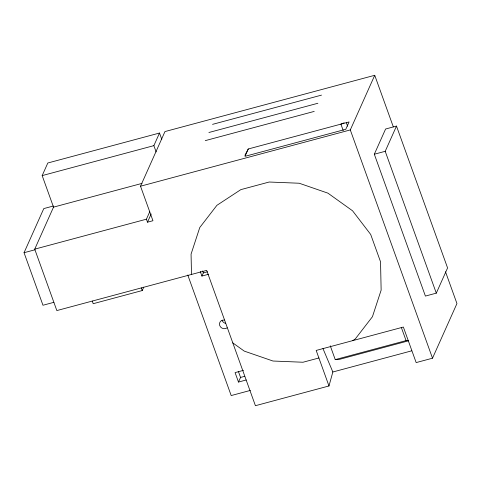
<?xml version="1.0" encoding="UTF-8"?>
<svg xmlns="http://www.w3.org/2000/svg" width="481" height="481" viewBox="0 0 481 481"><rect width="100%" height="100%" fill="white"/><g stroke="black" fill="none" stroke-linecap="round" stroke-linejoin="round"><path stroke-width="0.72" d="M161.79 139.37L159.512 133.033L47.811 162.999L42.172 175.607L53.523 207.131L34.722 249.158L56.842 310.576L206.68 270.376L255.423 405.705L328.98 385.972L332.84 371.993L322.967 348.575M53.866 302.327L42.971 305.249L24.05 252.711L43.789 208.58L53.325 206.024M156.133 151.93L153.872 145.641L159.512 133.033M149.753 211.736L146.422 219.192L147.499 222.186L152.946 220.725L140.518 186.213L164.959 131.572L374.735 75.295L393.32 126.882M147.499 222.186L151.166 213.991M92.256 301.076L93.206 303.697L142.244 290.542L143.759 287.151M248.274 148.978L244.985 156.337L345.785 129.293L349.074 121.94L248.274 148.978L244.937 155.279M208.73 274.236L201.918 276.064L203.331 272.913L202.621 270.941M328.98 385.972L316.179 350.433L403.361 327.044L416.161 362.584L432.509 358.201L350.294 129.93L374.735 75.295M246.188 379.99L238.48 382.058L240.548 377.435L238.36 371.356M374.32 154.227L385.6 129.01L396.494 126.088L447.583 267.935L436.303 293.151L425.408 296.074L374.32 154.227L385.215 151.305L396.494 126.088M432.509 358.201L456.95 303.559L445.496 271.759M352.735 340.62L355.285 338.949L372.438 316.726L381.138 290.139L380.537 261.79L370.689 234.451L352.561 210.798L327.928 193.152L299.206 183.237L269.192 182.022L240.837 189.634L216.913 205.315L199.765 227.537L191.065 254.124L191.492 274.453M344.143 122.817L340.903 124.128L343.193 130.483M212.542 124.357L321.512 95.118M42.172 175.607L153.872 145.641M208.898 132.497L317.875 103.265M205.255 140.638L314.231 111.406M53.523 207.131L142.009 183.387M140.518 186.213L350.294 129.93M34.722 249.158L146.422 219.192M24.05 252.711L34.945 249.789M203.331 272.913L207.419 271.819M243.482 370.346L235.077 372.601L238.48 382.058M240.548 377.435L244.757 376.304M318.897 357.978L303.006 362.241L272.998 361.027L244.27 351.112L232.798 342.893M330.261 345.797L335.239 359.614L406.072 340.608L408.261 340.458M408.285 340.885L339.622 359.307L335.239 359.614M250.379 390.416L231.193 395.562L187.782 275.036M332.84 371.993L411.688 350.841M385.215 151.305L436.303 293.151M346.338 122.721L347.583 126.19M401.346 327.483L406.072 340.608M200.264 271.47L201.918 276.064M141.294 287.915L142.244 290.542M227.14 327.808A4.678 4.299 24.1 0 1 219.715 325.541A4.678 4.299 24.1 0 1 224.344 320.039M225.559 323.34A4.678 4.299 24.1 0 1 222.066 320.286"/></g></svg>
